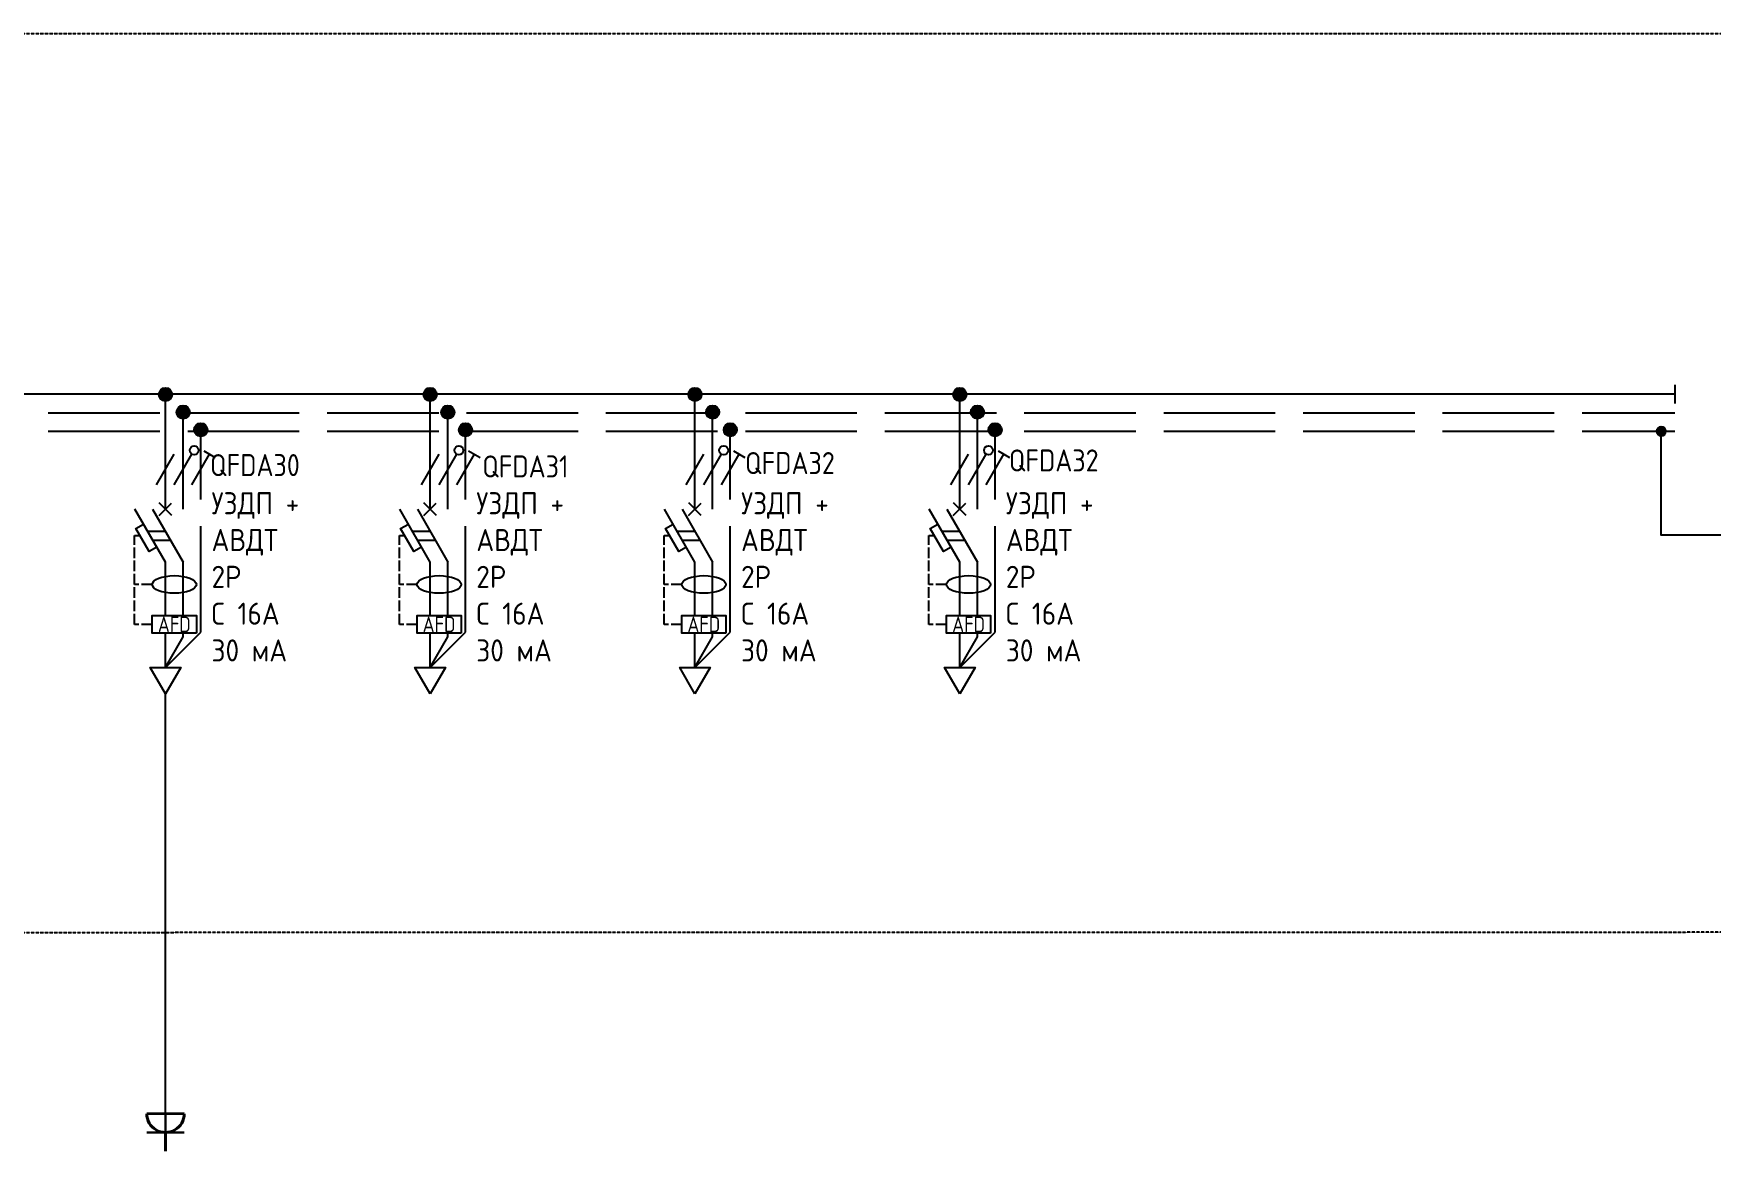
# Model space of a CAD drawing. Header units: millimetres. Extents: x -32 to 417638015, y -35 to 175284279.
# Drawn here: x 369981 to 388993, y 45116 to 57789 of the extents above; entities that cross this region are included whole.
import ezdxf
from ezdxf.enums import TextEntityAlignment as Align

# ---------------------------------------------------------------- set-up
doc = ezdxf.new("R2010")
doc.units = ezdxf.units.MM
doc.linetypes.add('ACAD_ISO02W100', pattern=[15, 12, -3])
doc.linetypes.add('DASHED2', pattern=[0.375, 0.25, -0.125])
doc.layers.add('4_Однолинейная схема', color=7, linetype='Continuous')
doc.layers.add('A-HATCH-WALL', color=7, linetype='Continuous')
doc.layers.add('A-ANNO-NOTE', color=7, linetype='Continuous', lineweight=5)
doc.layers.add('ЭОМ_Розетки быт', color=5, linetype='Continuous', lineweight=30)
doc.styles.add('DS23_Isopeur', font='isocpeur.ttf')
doc.styles.add('GOST Common', font='GOST_Common.ttf', dxfattribs={"width": 0.9, "height": 350})
doc.styles.add('GOST Common ISO', font='GOST_Common.ttf', dxfattribs={"width": 0.9, "height": 2.5})

# ---------------------------------------------------------------- blocks, each defined once
blk = doc.blocks.new('TSL_SHM_УГО_Точка - TSL_SHM_УГО_Точка-779818-ЩТ-1_1 _Р_ _')
at = {"layer": 'A-ANNO-NOTE', "lineweight": 30}
h = blk.add_hatch(color=256, dxfattribs=at)
edge = h.paths.add_edge_path()
edge.add_arc((0, 0), 0.5, 0, 360)
blk.add_circle((0, 0), 0.5, dxfattribs=at)
blk = doc.blocks.new('*U521')
at = {"layer": '4_Однолинейная схема'}
for p, q in [((103000, 0), (0, 0)), ((103000, 100), (103000, -100))]:
    blk.add_line(p, q, dxfattribs=at)
at = {"layer": '4_Однолинейная схема', "linetype": 'ACAD_ISO02W100', "ltscale": 100}
for p, q in [((0, -200), (103000, -200)), ((0, -400), (103000, -400))]:
    blk.add_line(p, q, dxfattribs=at)
blk = doc.blocks.new('*U1085')
at = {"lineweight": -2}
h = blk.add_hatch(color=256, dxfattribs=at)
h.dxf.hatch_style = 1
edge = h.paths.add_edge_path()
edge.add_arc((0, 0), 0.75, 0, 360)
at = {"layer": 'A-HATCH-WALL', "lineweight": -2}
h = blk.add_hatch(color=256, dxfattribs=at)
h.dxf.hatch_style = 1
edge = h.paths.add_edge_path()
edge.add_arc((2, -2), 0.75, 0, 360)
h = blk.add_hatch(color=256, dxfattribs=at)
h.dxf.hatch_style = 1
edge = h.paths.add_edge_path()
edge.add_arc((4, -4), 0.75, 0, 360)
at = {"lineweight": -2}
for points in [[(0, -13), (0, 0)], [(0, -25.05), (0, -19), (-3.46, -13)], [(-1.46, -13), (2, -19)], [(-0.73, -13.73), (0.69, -12.31)], [(0.71, -13.71), (-0.71, -12.29)], [(-0.98, -17.3), (-1.85, -17.8), (-3.35, -15.2), (-2.48, -14.7)], [(-2.02, -15.5), (-0.02, -15.5)], [(-1.44, -16.5), (0.56, -16.5)], [(0, -30.92), (0, -27.05)]]:
    blk.add_lwpolyline(points, dxfattribs=at)
at = {"linetype": 'ACAD_ISO02W100', "lineweight": -2}
for points in [[(2, -13), (2, -2)], [(4, -26.92), (4, -4)], [(2, -25.05), (2, -19)], [(0, -30.92), (4, -26.92)], [(0, -30.92), (2, -27.46), (2, -26.97)]]:
    blk.add_lwpolyline(points, dxfattribs=at)
at = {"color": 1, "lineweight": -2}
for points in [[(-1, -10.23), (1, -6.77)], [(1, -10.23), (3, -6.77)], [(3, -10.23), (5, -6.77)], [(4.35, -6.39), (5.65, -7.14)]]:
    blk.add_lwpolyline(points, dxfattribs=at)
at = {"color": 1, "linetype": 'ACAD_ISO02W100', "lineweight": -2, "ltscale": 0.1}
for points in [[(-3.5, -21.53), (-3.5, -21.53), (-3.5, -16), (-2.89, -16)], [(-1.5, -21.53), (-3.5, -21.53)], [(-1.5, -26.05), (-3.5, -26.05), (-3.5, -21.53)]]:
    blk.add_lwpolyline(points, dxfattribs=at)
at = {"lineweight": -2}
blk.add_lwpolyline([(0, -33.92), (-1.73, -30.92), (1.73, -30.92)], close=True, dxfattribs=at)
for centre in [(0, 0), (2, -2), (4, -4)]:
    blk.add_circle(centre, 0.75, dxfattribs=at)
at = {"color": 1, "lineweight": -2}
blk.add_circle((3.25, -6.33), 0.5, dxfattribs=at)
at = {"lineweight": -2}
blk.add_ellipse((1, -21.53), major_axis=(2.5, 0), ratio=0.4, dxfattribs=at)
at = {"style": 'GOST Common ISO', "width": 0.9}
blk.add_attdef('ФАЗА', text='', height=2.5, dxfattribs=at).set_placement((0, 2), align=Align.CENTER)
at = {"lineweight": -2}
blk.add_wipeout([(-1.49, -25.05), (3.5, -25.05), (3.5, -27.05), (-1.49, -27.05)], dxfattribs=at)
blk.add_lwpolyline([(3.5, -27.05), (-1.49, -27.05), (-1.49, -25.05), (3.5, -25.05)], close=True, dxfattribs=at)
at = {"lineweight": -2, "insert": (1, -26.05), "char_height": 1.75, "attachment_point": 5, "style": 'GOST Common ISO'}
blk.add_mtext_dynamic_manual_height_columns('AFD', width=4.9912, gutter_width=12.5, heights=[0], dxfattribs=at)
blk = doc.blocks.new('*U1086')
at = {"lineweight": -2}
h = blk.add_hatch(color=256, dxfattribs=at)
h.dxf.hatch_style = 1
edge = h.paths.add_edge_path()
edge.add_arc((0, 0), 0.75, 0, 360)
at = {"layer": 'A-HATCH-WALL', "lineweight": -2}
h = blk.add_hatch(color=256, dxfattribs=at)
h.dxf.hatch_style = 1
edge = h.paths.add_edge_path()
edge.add_arc((2, -2), 0.75, 0, 360)
h = blk.add_hatch(color=256, dxfattribs=at)
h.dxf.hatch_style = 1
edge = h.paths.add_edge_path()
edge.add_arc((4, -4), 0.75, 0, 360)
at = {"lineweight": -2}
for points in [[(0, -13), (0, 0)], [(0, -25.05), (0, -19), (-3.46, -13)], [(-1.46, -13), (2, -19)], [(-0.73, -13.73), (0.69, -12.31)], [(0.71, -13.71), (-0.71, -12.29)], [(-0.98, -17.3), (-1.85, -17.8), (-3.35, -15.2), (-2.48, -14.7)], [(-2.02, -15.5), (-0.02, -15.5)], [(-1.44, -16.5), (0.56, -16.5)], [(0, -30.92), (0, -27.05)]]:
    blk.add_lwpolyline(points, dxfattribs=at)
at = {"linetype": 'ACAD_ISO02W100', "lineweight": -2}
for points in [[(2, -13), (2, -2)], [(4, -26.92), (4, -4)], [(2, -25.05), (2, -19)], [(0, -30.92), (4, -26.92)], [(0, -30.92), (2, -27.46), (2, -26.97)]]:
    blk.add_lwpolyline(points, dxfattribs=at)
at = {"color": 1, "lineweight": -2}
for points in [[(-1, -10.23), (1, -6.77)], [(1, -10.23), (3, -6.77)], [(3, -10.23), (5, -6.77)], [(4.35, -6.39), (5.65, -7.14)]]:
    blk.add_lwpolyline(points, dxfattribs=at)
at = {"color": 1, "linetype": 'ACAD_ISO02W100', "lineweight": -2, "ltscale": 0.1}
for points in [[(-3.5, -21.53), (-3.5, -21.53), (-3.5, -16), (-2.89, -16)], [(-1.5, -21.53), (-3.5, -21.53)], [(-1.5, -26.05), (-3.5, -26.05), (-3.5, -21.53)]]:
    blk.add_lwpolyline(points, dxfattribs=at)
at = {"lineweight": -2}
blk.add_lwpolyline([(0, -33.92), (-1.73, -30.92), (1.73, -30.92)], close=True, dxfattribs=at)
for centre in [(0, 0), (2, -2), (4, -4)]:
    blk.add_circle(centre, 0.75, dxfattribs=at)
at = {"color": 1, "lineweight": -2}
blk.add_circle((3.25, -6.33), 0.5, dxfattribs=at)
at = {"lineweight": -2}
blk.add_ellipse((1, -21.53), major_axis=(2.5, 0), ratio=0.4, dxfattribs=at)
at = {"style": 'GOST Common ISO', "width": 0.9}
blk.add_attdef('ФАЗА', text='', height=2.5, dxfattribs=at).set_placement((0, 2), align=Align.CENTER)
at = {"lineweight": -2}
blk.add_wipeout([(-1.49, -25.05), (3.5, -25.05), (3.5, -27.05), (-1.49, -27.05)], dxfattribs=at)
blk.add_lwpolyline([(3.5, -27.05), (-1.49, -27.05), (-1.49, -25.05), (3.5, -25.05)], close=True, dxfattribs=at)
at = {"lineweight": -2, "insert": (1, -26.05), "char_height": 1.75, "attachment_point": 5, "style": 'GOST Common ISO'}
blk.add_mtext_dynamic_manual_height_columns('AFD', width=4.9912, gutter_width=12.5, heights=[0], dxfattribs=at)
blk = doc.blocks.new('*U1087')
at = {"lineweight": -2}
h = blk.add_hatch(color=256, dxfattribs=at)
h.dxf.hatch_style = 1
edge = h.paths.add_edge_path()
edge.add_arc((0, 0), 0.75, 0, 360)
at = {"layer": 'A-HATCH-WALL', "lineweight": -2}
h = blk.add_hatch(color=256, dxfattribs=at)
h.dxf.hatch_style = 1
edge = h.paths.add_edge_path()
edge.add_arc((2, -2), 0.75, 0, 360)
h = blk.add_hatch(color=256, dxfattribs=at)
h.dxf.hatch_style = 1
edge = h.paths.add_edge_path()
edge.add_arc((4, -4), 0.75, 0, 360)
at = {"lineweight": -2}
for points in [[(0, -13), (0, 0)], [(0, -25.05), (0, -19), (-3.46, -13)], [(-1.46, -13), (2, -19)], [(-0.73, -13.73), (0.69, -12.31)], [(0.71, -13.71), (-0.71, -12.29)], [(-0.98, -17.3), (-1.85, -17.8), (-3.35, -15.2), (-2.48, -14.7)], [(-2.02, -15.5), (-0.02, -15.5)], [(-1.44, -16.5), (0.56, -16.5)], [(0, -30.92), (0, -27.05)]]:
    blk.add_lwpolyline(points, dxfattribs=at)
at = {"linetype": 'ACAD_ISO02W100', "lineweight": -2}
for points in [[(2, -13), (2, -2)], [(4, -26.92), (4, -4)], [(2, -25.05), (2, -19)], [(0, -30.92), (4, -26.92)], [(0, -30.92), (2, -27.46), (2, -26.97)]]:
    blk.add_lwpolyline(points, dxfattribs=at)
at = {"color": 1, "lineweight": -2}
for points in [[(-1, -10.23), (1, -6.77)], [(1, -10.23), (3, -6.77)], [(3, -10.23), (5, -6.77)], [(4.35, -6.39), (5.65, -7.14)]]:
    blk.add_lwpolyline(points, dxfattribs=at)
at = {"color": 1, "linetype": 'ACAD_ISO02W100', "lineweight": -2, "ltscale": 0.1}
for points in [[(-3.5, -21.53), (-3.5, -21.53), (-3.5, -16), (-2.89, -16)], [(-1.5, -21.53), (-3.5, -21.53)], [(-1.5, -26.05), (-3.5, -26.05), (-3.5, -21.53)]]:
    blk.add_lwpolyline(points, dxfattribs=at)
at = {"lineweight": -2}
blk.add_lwpolyline([(0, -33.92), (-1.73, -30.92), (1.73, -30.92)], close=True, dxfattribs=at)
for centre in [(0, 0), (2, -2), (4, -4)]:
    blk.add_circle(centre, 0.75, dxfattribs=at)
at = {"color": 1, "lineweight": -2}
blk.add_circle((3.25, -6.33), 0.5, dxfattribs=at)
at = {"lineweight": -2}
blk.add_ellipse((1, -21.53), major_axis=(2.5, 0), ratio=0.4, dxfattribs=at)
at = {"style": 'GOST Common ISO', "width": 0.9}
blk.add_attdef('ФАЗА', text='', height=2.5, dxfattribs=at).set_placement((0, 2), align=Align.CENTER)
at = {"lineweight": -2}
blk.add_wipeout([(-1.49, -25.05), (3.5, -25.05), (3.5, -27.05), (-1.49, -27.05)], dxfattribs=at)
blk.add_lwpolyline([(3.5, -27.05), (-1.49, -27.05), (-1.49, -25.05), (3.5, -25.05)], close=True, dxfattribs=at)
at = {"lineweight": -2, "insert": (1, -26.05), "char_height": 1.75, "attachment_point": 5, "style": 'GOST Common ISO'}
blk.add_mtext_dynamic_manual_height_columns('AFD', width=4.9912, gutter_width=12.5, heights=[0], dxfattribs=at)
blk = doc.blocks.new('*U1062')
at = {"lineweight": -2}
h = blk.add_hatch(color=256, dxfattribs=at)
h.dxf.hatch_style = 1
edge = h.paths.add_edge_path()
edge.add_arc((0, 0), 0.75, 0, 360)
at = {"layer": 'A-HATCH-WALL', "lineweight": -2}
h = blk.add_hatch(color=256, dxfattribs=at)
h.dxf.hatch_style = 1
edge = h.paths.add_edge_path()
edge.add_arc((2, -2), 0.75, 0, 360)
h = blk.add_hatch(color=256, dxfattribs=at)
h.dxf.hatch_style = 1
edge = h.paths.add_edge_path()
edge.add_arc((4, -4), 0.75, 0, 360)
at = {"lineweight": -2}
for points in [[(0, -13), (0, 0)], [(0, -25.05), (0, -19), (-3.46, -13)], [(-1.46, -13), (2, -19)], [(-0.73, -13.73), (0.69, -12.31)], [(0.71, -13.71), (-0.71, -12.29)], [(-0.98, -17.3), (-1.85, -17.8), (-3.35, -15.2), (-2.48, -14.7)], [(-2.02, -15.5), (-0.02, -15.5)], [(-1.44, -16.5), (0.56, -16.5)], [(0, -30.92), (0, -27.05)]]:
    blk.add_lwpolyline(points, dxfattribs=at)
at = {"linetype": 'ACAD_ISO02W100', "lineweight": -2}
for points in [[(2, -13), (2, -2)], [(4, -26.92), (4, -4)], [(2, -25.05), (2, -19)], [(0, -30.92), (4, -26.92)], [(0, -30.92), (2, -27.46), (2, -26.97)]]:
    blk.add_lwpolyline(points, dxfattribs=at)
at = {"color": 1, "lineweight": -2}
for points in [[(-1, -10.23), (1, -6.77)], [(1, -10.23), (3, -6.77)], [(3, -10.23), (5, -6.77)], [(4.35, -6.39), (5.65, -7.14)]]:
    blk.add_lwpolyline(points, dxfattribs=at)
at = {"color": 1, "linetype": 'ACAD_ISO02W100', "lineweight": -2, "ltscale": 0.1}
for points in [[(-3.5, -21.53), (-3.5, -21.53), (-3.5, -16), (-2.89, -16)], [(-1.5, -21.53), (-3.5, -21.53)], [(-1.5, -26.05), (-3.5, -26.05), (-3.5, -21.53)]]:
    blk.add_lwpolyline(points, dxfattribs=at)
at = {"lineweight": -2}
blk.add_lwpolyline([(0, -33.92), (-1.73, -30.92), (1.73, -30.92)], close=True, dxfattribs=at)
for centre in [(0, 0), (2, -2), (4, -4)]:
    blk.add_circle(centre, 0.75, dxfattribs=at)
at = {"color": 1, "lineweight": -2}
blk.add_circle((3.25, -6.33), 0.5, dxfattribs=at)
at = {"lineweight": -2}
blk.add_ellipse((1, -21.53), major_axis=(2.5, 0), ratio=0.4, dxfattribs=at)
at = {"style": 'GOST Common ISO', "width": 0.9}
blk.add_attdef('ФАЗА', text='', height=2.5, dxfattribs=at).set_placement((0, 2), align=Align.CENTER)
at = {"lineweight": -2}
blk.add_wipeout([(-1.49, -25.05), (3.5, -25.05), (3.5, -27.05), (-1.49, -27.05)], dxfattribs=at)
blk.add_lwpolyline([(3.5, -27.05), (-1.49, -27.05), (-1.49, -25.05), (3.5, -25.05)], close=True, dxfattribs=at)
at = {"lineweight": -2, "insert": (1, -26.05), "char_height": 1.75, "attachment_point": 5, "style": 'GOST Common ISO'}
blk.add_mtext_dynamic_manual_height_columns('AFD', width=4.9912, gutter_width=12.5, heights=[0], dxfattribs=at)
blk = doc.blocks.new('*U74')
at = {"color": 0, "lineweight": 40}
for p, q in [((18, 249), (-18, -249)), ((249, -18), (499, -37))]:
    blk.add_line(p, q, dxfattribs=at)
at = {"color": 0}
for p, q in [((268, 231), (231, -268)), ((0, 0), (249, -18))]:
    blk.add_line(p, q, dxfattribs=at)
at = {"color": 0, "lineweight": 40}
blk.add_arc((0, 0), 250, 265.799, 85.799, dxfattribs=at)
at = {"color": 7, "style": 'GOST Common', "width": 0.9}
for tag, p in [('КОЛВО', (36, 425)), ('ВЫСОТА', (294, -391))]:
    blk.add_attdef(tag, p, '', height=350, dxfattribs=at)
at = {"color": 7, "linetype": 'ByBlock', "style": 'GOST Common', "width": 0.9}
blk.add_attdef('ГРУППА', text='', height=350, dxfattribs=at).set_placement((-568, 0), align=Align.RIGHT)
blk = doc.blocks.new('*U1031')
at = {"linetype": 'ByBlock', "lineweight": -2}
blk.add_lwpolyline([(0, -1), (0, 838.3)], dxfattribs=at)
at = {"layer": 'ЭОМ_Розетки быт', "color": 0, "xscale": 0.15, "yscale": 0.15, "zscale": 0.15, "rotation": 274.1958433846598}
blk.add_blockref('*U74', (0, -1), dxfattribs=at)
at = {"style": 'GOST Common ISO'}
for tag, p in [('ТРАССА', (-0.3, 0)), ('1_СТРОКА', (4.4, 0)), ('2_СТРОКА', (9.2, 0)), ('3_СТРОКА', (13.9, 0)), ('4_СТРОКА', (18.4, -0.2))]:
    blk.add_attdef(tag, p, '', height=2.5, rotation=90, dxfattribs=at)

msp = doc.modelspace()

# ---------------------------------------------------------------- linework, layer by layer
at = {"linetype": 'DASHED2'}
msp.add_lwpolyline([(278691, 47585), (278691, 57789), (392128, 57789), (392125, 47610)], close=True, dxfattribs=at)
msp.add_lwpolyline([(388421, 53323), (388421, 52112), (392111, 52111)])
at = {"color": 7}
msp.add_circle((388424, 53284), 50, dxfattribs=at)

# ---------------------------------------------------------------- block references
at = {"layer": '4_Однолинейная схема', "color": 0, "xscale": 1.05321876077635, "yscale": 1.05321876077635, "zscale": 1.05321876077635}
msp.add_blockref('*U521', (280098, 53705), dxfattribs=at)
at = {"layer": 'A-ANNO-NOTE', "xscale": 100, "yscale": 100, "zscale": 100}
msp.add_blockref('TSL_SHM_УГО_Точка - TSL_SHM_УГО_Точка-779818-ЩТ-1_1 _Р_ _', (388424, 53284), dxfattribs=at)

# ---------------------------------------------------------------- next in the draw order: block references
at = {"xscale": 100, "yscale": 100, "zscale": 100}
for name, p in [('*U1085', (371476, 53702)), ('*U1086', (374476, 53702)), ('*U1087', (377476, 53702)), ('*U1062', (380476, 53702))]:
    msp.add_blockref(name, p, dxfattribs=at)

# ---------------------------------------------------------------- next in the draw order: block references
at = {"color": 1, "xscale": 5.664893170372438, "yscale": 5.664893170372438, "zscale": 5.664893170372438}
msp.add_blockref('*U1031', (371476, 45561), dxfattribs=at)

# ---------------------------------------------------------------- next in the draw order: texts
at = {"char_height": 250, "attachment_point": 1}
for s, insert, width, style in [('QFDA32', (378043, 53049), 849.79, 'GOST Common'), ('QFDA32', (381032, 53079), 849.79, 'GOST Common'), ('QFDA30', (371981, 53026), 849.79, 'GOST Common'), ('QFDA31', (375065, 53011), 849.79, 'GOST Common'), ('{\\W0.9;УЗДП + АВДТ\\P2Р\\PС 16А\\P30 мА}', (371998, 52594), 1244.38, 'DS23_Isopeur'), ('{\\W0.9;УЗДП + АВДТ\\P2Р\\PС 16А\\P30 мА}', (374998, 52594), 1244.38, 'DS23_Isopeur'), ('{\\W0.9;УЗДП + АВДТ\\P2Р\\PС 16А\\P30 мА}', (377998, 52594), 1244.38, 'DS23_Isopeur'), ('{\\W0.9;УЗДП + АВДТ\\P2Р\\PС 16А\\P30 мА}', (380998, 52594), 1244.38, 'DS23_Isopeur')]:
    msp.add_mtext(s, dxfattribs=dict(at, insert=insert, width=width, style=style))

doc.saveas('drawing.dxf')
